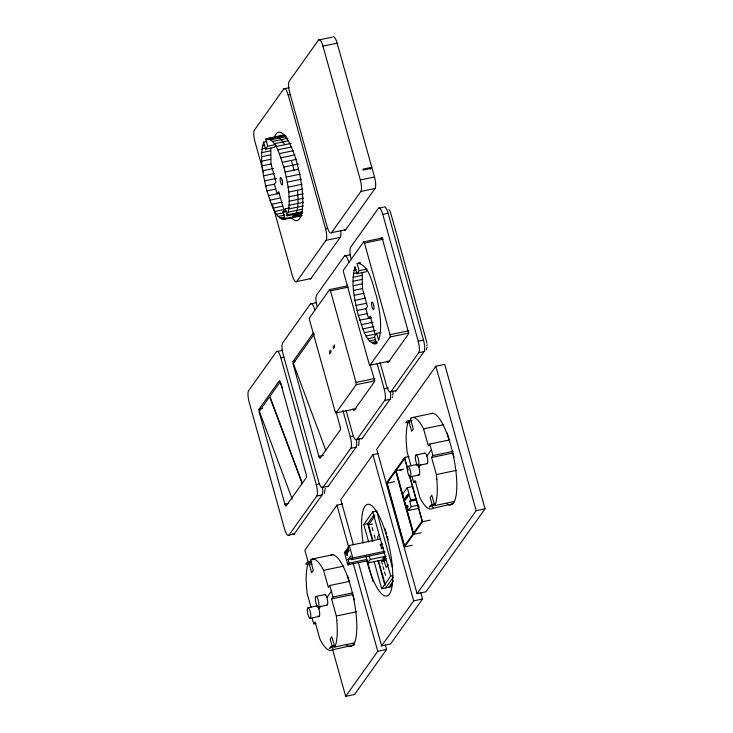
<?xml version="1.0" encoding="UTF-8"?>
<svg xmlns="http://www.w3.org/2000/svg" width="733" height="733" viewBox="0 0 733 733"><rect width="100%" height="100%" fill="white"/><g stroke="black" fill="none" stroke-linecap="round" stroke-linejoin="round"><path stroke-width="1.1" d="M301.648 215.355L285.027 218.828C273.895 220.404 270.23 198.478 266.885 190.919C263.156 175.16 259.024 158.081 263.614 142.12L266.94 141.423M265.593 185.962L274.463 184.111L276.011 181.931L271.018 164.018L270.77 148.075M302.665 212.597L287.153 215.841C291.752 199.88 287.611 182.792 283.882 167.042C280.537 159.482 276.872 137.547 265.74 139.133L267.71 146.179L265.575 149.166L263.614 142.12M329.676 350.704L329.621 353.883L330.84 352.179L330.867 350.31M333.359 345.903L333.313 348.706L334.523 346.993L334.56 344.876M381.05 332.425L376.625 333.35L374.49 336.337L376.46 343.383C365.327 344.959 361.662 323.033 358.318 315.465C354.589 299.715 350.447 282.636 355.047 266.675L357.008 273.711L365.877 271.861L366.94 270.367M357.026 310.517L365.886 308.666L367.444 306.486L362.441 288.573L362.203 272.63M427.128 347.14L426.249 350.035M359.106 443.41L358.3 445.637M392.796 396.58L392.247 397.781M296.022 213.99C298.798 206.431 298.019 198.121 297.479 190.241M324.298 493.391L325.232 488.444M392.576 395.096L392.732 394.803A5.635 1.512 78.2 0 0 392.861 391.01M354.653 642.868L334.706 647.037L335.1 646.304M454.652 501.418L434.706 505.587L435.109 504.854A47.049 12.617 78.2 0 0 436.795 479.19M289.242 87.713L283.79 88.849L254.424 130.089A9.401 2.52 78.2 0 0 254.947 141.606L263.532 172.319M331.655 37.282L318.562 40.013L289.196 81.253A9.401 2.52 78.2 0 0 289.727 92.77L327.092 226.607A9.401 2.52 78.2 0 0 331.49 232.7L345.664 229.741L375.03 188.5A9.401 2.52 78.2 0 0 374.508 176.983L372.043 168.178L363.183 170.029L362.936 169.149L371.805 167.298L337.134 43.146A9.401 2.52 78.2 0 0 332.745 37.053M276.039 145.07L274.444 147.315L265.575 149.166M285.027 218.828L283.066 211.782L285.192 208.795L289.617 207.87M370.513 169.103L371.805 167.298M272.713 205.231L292.32 275.443A9.401 2.52 78.2 0 0 296.709 281.536L326.075 240.296A9.401 2.52 78.2 0 0 325.553 228.778L288.179 94.942A9.401 2.52 78.2 0 0 283.79 88.849M331.49 232.7L360.856 191.46A9.401 2.52 78.2 0 0 360.324 179.942L322.96 46.106A9.401 2.52 78.2 0 0 318.562 40.013M309.967 278.943A9.401 2.52 78.2 0 0 310.893 278.577L340.259 237.336A9.401 2.52 78.2 0 0 340.698 230.583M316.354 302.372A9.401 2.52 78.2 0 0 315.767 302.775L310.453 303.893L282.636 342.952A9.401 2.52 78.2 0 0 283.158 354.479L318.562 481.269A9.401 2.52 78.2 0 0 322.951 487.363L328.274 486.254L356.091 447.185A9.401 2.52 78.2 0 0 356.357 439.241M350.64 254.553A9.401 2.52 78.2 0 0 349.714 254.919L344.4 256.037L316.583 295.097A9.401 2.52 78.2 0 0 317.105 306.614M382.653 207.393L378.402 208.282L350.585 247.351A9.401 2.52 78.2 0 0 351.107 258.868M347.305 285.925L329.584 289.627L309.491 317.838A1.878 0.504 78.2 0 0 309.592 320.147L335.164 411.717A1.878 0.504 78.2 0 0 336.044 412.936L355.981 408.776M382.415 237.941L363.586 241.881L343.493 270.092A1.878 0.504 78.2 0 0 343.603 272.392L369.166 363.971A1.878 0.504 78.2 0 0 370.046 365.19L389.983 361.021M259.134 409.051L279.227 380.839A2.822 0.76 78.2 0 1 280.537 382.663L306.11 474.242A2.822 0.76 78.2 0 1 306.266 477.696L286.172 505.907A2.822 0.76 78.2 0 1 284.862 504.084L259.29 412.514A2.822 0.76 78.2 0 1 259.134 409.051L262.46 408.363M335.851 411.231L340.112 426.487A2.822 0.76 78.2 0 1 340.268 429.95L320.174 458.162A2.822 0.76 78.2 0 1 318.864 456.338L293.292 364.759A2.822 0.76 78.2 0 1 293.136 361.305L313.229 333.094A2.822 0.76 78.2 0 1 313.403 332.965M357.008 273.711L359.133 270.734L366.894 269.112M336.044 412.936L356.137 384.724A1.878 0.504 78.2 0 0 356.027 382.415L330.464 290.845A1.878 0.504 78.2 0 0 329.584 289.627M370.046 365.19L390.139 336.969A1.878 0.504 78.2 0 0 390.029 334.669L364.466 243.099A1.878 0.504 78.2 0 0 363.586 241.881M346.04 410.26L352.509 433.414A9.401 2.52 78.2 0 0 356.898 439.507L384.715 400.438A9.401 2.52 78.2 0 0 384.193 388.921L377.11 363.559M380.042 362.514L386.511 385.668A9.401 2.52 78.2 0 0 390.9 391.752L418.717 352.692A9.401 2.52 78.2 0 0 418.195 341.166L382.791 214.375A9.401 2.52 78.2 0 0 378.402 208.282M288.949 535.108L316.766 496.049A9.401 2.52 78.2 0 0 316.244 484.522L280.84 357.731A9.401 2.52 78.2 0 0 276.451 351.638L248.634 390.707A9.401 2.52 78.2 0 0 249.156 402.225L284.56 529.015A9.401 2.52 78.2 0 0 288.949 535.108L294.263 534L322.089 494.931A9.401 2.52 78.2 0 0 322.355 486.987M322.951 487.363L350.768 448.294A9.401 2.52 78.2 0 0 350.246 436.776L342.861 410.315M361.287 438.765A9.401 2.52 78.2 0 0 362.212 438.398L390.038 399.329A9.401 2.52 78.2 0 0 390.478 392.576M395.289 391.01A9.401 2.52 78.2 0 0 396.223 390.643L424.041 351.574A9.401 2.52 78.2 0 0 423.509 340.057L388.114 213.266A9.401 2.52 78.2 0 0 383.716 207.173M342.476 503.992L336.942 505.147L304.873 550.181L308.245 562.275M378.411 453.525L372.877 454.68L340.799 499.723L353.388 544.784M435.86 366.243L376.735 449.256L417.059 593.666L425.919 591.815L485.035 508.794L444.72 364.383L435.86 366.243L476.175 510.644L417.059 593.666M408.941 456.549L404.579 457.456L386.648 482.635L404.598 546.919L412.23 545.315M387.088 483.249L395.664 471.2L413.119 533.716L404.543 545.764L387.088 483.249L394.721 481.654M409.225 475.066L422.089 521.126L413.504 533.175L396.049 470.659L404.634 458.611L407.997 470.678M368.635 541.898L363.77 524.471L372.776 511.826L376.093 511.13M380.326 539.03L349.302 545.508L348.303 546.919C348.532 553.287 350.2 551.143 347.534 548C347.763 554.377 349.421 552.224 346.764 549.09C346.984 555.458 348.651 553.314 345.985 550.171C348.798 561.835 346.562 551.848 345.6 550.712C346.938 554.844 346.48 555.486 345.408 550.987L344.4 552.398L347.882 564.868L367.829 560.699M374.096 514.621L367.673 523.655L372.538 541.082M373.088 541.146L368.543 524.874L374.875 515.986M449.851 439.855L429.703 444.061L428.356 445.966L423.582 428.887L421.97 425.882A47.049 12.617 78.2 0 0 410.856 418.213M347.882 564.868L349.1 563.155L348.074 559.499L350.548 556.026L351.574 559.682L384.807 552.746M349.852 581.306L329.703 585.511L328.347 587.408L323.583 570.338L321.97 567.333A47.049 12.617 78.2 0 0 310.856 559.664M351.574 559.682L352.784 557.978L384.917 551.271M418.8 467.397L420.76 464.649M426.863 456.073L431.398 449.705L429.703 444.061M318.8 608.848L320.761 606.099M326.863 597.523L331.398 591.155L329.703 585.511M402.6 494.198L407.236 487.683L412.835 486.52M436.831 479.125L436.337 474.563L431.572 457.484L432.919 455.587L453.076 451.372M336.832 620.576L336.337 616.013L331.573 598.934L332.919 597.029L353.068 592.823M379.034 534.788L377.715 536.648L377.816 538.957M408.281 506.054L406.045 506.521L407.007 505.165L408.483 510.452L411.195 506.65L409.72 501.372L410.682 500.016L416.28 498.843M382.351 543.831L380.07 544.766L381.966 544.372M385.787 556.265L370.284 559.508L367.81 562.981L383.313 559.737M383.432 547.698L381.16 548.641L383.047 548.247M418.076 508.445L419.157 506.924M385.769 556.823L384 557.199L382.452 559.361L382.947 561.13L386.483 560.388M382.947 561.13L384.486 558.958L386.264 558.583M388.307 564.676L386.318 567.47L383.918 560.791M404.598 546.919L422.529 521.74L430.161 520.146M374.114 561.505L381.719 588.746L390.716 576.101L392.934 575.643M385.613 587.93L393.328 577.091M388.802 587.261L393.309 580.948M392.503 584.183L390.579 586.895L381.719 588.746M332.791 650.189L345.683 696.35L377.752 651.316L386.612 649.465L385.384 645.067M358.29 562.367L381.618 645.883L413.687 600.849L422.547 598.998L420.705 592.401M386.612 649.465L354.543 694.499L345.683 696.35M422.547 598.998L390.478 644.032L381.618 645.883M412.083 476.835L413.751 482.424L415.125 480.573L419.89 497.652L421.512 500.648A47.049 12.617 78.2 0 0 432.58 508.381L452.985 503.754M312.075 618.285L313.751 623.875L315.126 622.024L319.89 639.103L321.503 642.099A47.049 12.617 78.2 0 0 332.58 649.832L354.094 644.976M410.892 418.14L410.425 418.616L413.311 428.952L411.653 431.288L409.06 421.988M309.051 563.439L311.653 572.739L313.312 570.402L310.425 560.067L310.893 559.591M298.258 213.193L295.995 214.998L293.292 215.914L292.165 217.481L294.877 216.565L297.891 214.164M274.6 137.282C279.282 134.89 282.672 141.496 284.761 144.703M293.896 216.977L291.908 217.655L290.415 217.261M359.133 270.734L357.173 263.688L360.004 262.781M435.127 504.606L429.327 507.053L430.601 505.266L434.577 504.029M335.128 646.057L329.328 648.503L330.601 646.717L334.578 645.48M322.96 46.106L337.134 43.146M288.179 94.942L290.36 94.484M266.354 138.693L284.34 134.982M265.74 139.133L283.46 135.431M269.222 138.849L285.833 135.376M270.807 139.875L286.319 136.64M272.465 141.524L287.977 138.29M262.469 145.83L264.686 145.363M274.179 143.76L288.582 140.754M267.71 146.179L275.461 144.557M261.983 149.01L265.3 148.313M275.901 146.554L291.148 143.375M261.699 152.666L270.559 150.815M277.624 149.862L291.652 146.93M261.635 156.743L270.495 154.892M279.31 153.618L293.328 150.696M261.782 161.159L270.651 159.308M280.931 157.787L294.95 154.855M262.148 165.869L271.018 164.018M282.462 162.286L296.645 159.318M262.726 170.78L273.519 168.526M283.882 167.042L298.285 164.036M263.504 175.819L274.289 173.565M285.174 171.989L298.285 169.25M264.466 180.904L276.332 178.431M286.31 177.056L300.328 174.124M287.272 182.141L301.29 179.209M266.885 190.919L275.745 189.059L277.175 193.824L278.723 191.643L283.726 209.556L274.866 211.406M288.042 187.181L302.069 184.249M268.305 195.674L279.3 193.384M288.619 192.092L302.793 189.132M360.324 179.942L374.508 176.983M269.845 200.173L280.629 197.919M288.985 196.792L303.389 193.787M271.467 204.333L282.251 202.079M289.132 201.218L303.535 198.212M273.143 208.099L282.856 206.074M289.068 205.286L303.471 202.281M360.856 191.46L375.03 188.5M288.793 208.951L303.187 205.936M283.066 211.782L286.383 211.086M276.588 214.192L284.349 212.579M288.298 212.13L302.702 209.125M278.302 216.437L284.945 215.044M287.602 214.796L302.005 211.782M279.96 218.077L284.395 217.151M293.255 215.3L302.115 213.45M281.554 219.112L287.089 217.958M294.849 216.336L301.492 214.943M283.048 219.506L302.143 215.566M382.791 214.375L388.114 213.266M325.553 228.778L327.733 228.32M326.075 240.296L340.259 237.336M364.466 243.099L383.295 239.16M357.173 263.688L360.489 262.991M296.709 281.536L310.893 278.577M353.902 270.376L356.119 269.918M353.407 273.565L357.841 272.639M353.132 277.221L361.992 275.37M353.068 281.298L361.928 279.447M353.214 285.714L362.075 283.863M330.464 290.845L348.184 287.144M353.581 290.424L362.441 288.573M354.158 295.326L363.87 293.301M354.928 300.374L365.721 298.12M355.89 305.459L366.683 303.205M358.318 315.465L367.178 313.614L368.598 318.379L370.156 316.189L375.159 334.101L366.298 335.952M359.738 320.229L371.796 317.71M361.268 324.728L373.143 322.245M362.89 328.888L373.683 326.634M364.576 332.654L375.369 330.4M277.514 351.419L281.765 350.53A9.401 2.52 78.2 0 1 282.691 350.163M368.021 338.747L374.673 337.363M390.029 334.669L408.867 330.739M280.84 357.731L284.028 357.063M369.734 340.982L375.269 339.828M390.139 336.969L408.968 333.039M371.393 342.632L376.936 341.477M372.978 343.667L377.413 342.742M374.471 344.061L376.689 343.594M293.136 361.305L295.353 360.838M418.195 341.166L423.509 340.057M418.717 352.692L424.041 351.574M356.027 382.415L374.865 378.485M356.137 384.724L374.966 380.784M384.193 388.921L388.444 388.032M390.9 391.752L396.223 390.643M384.715 400.438L390.038 399.329M412.45 417.517L432.388 413.357M408.767 420.953L412.093 420.256M350.246 436.776L353.434 436.108M356.898 439.507L362.212 438.398M423.582 428.887L443.731 424.673M350.768 448.294L356.091 447.185M318.864 456.338L323.29 455.413M416.06 454.991L424.929 453.141M431.572 457.484L452.838 453.04L454.029 457.31M316.244 484.522L319.432 483.862M407.997 466.316L416.857 464.465M418.213 465.556A5.397 1.448 78.2 0 0 417.847 457.465A5.397 1.448 78.2 0 0 415.354 457.786A5.397 1.448 78.2 0 0 418.213 465.556L427.073 463.696M396.049 470.659L403.691 469.065M400.026 470.293L402.215 469.835M316.766 496.049L322.089 494.931M410.141 476.881A5.397 1.448 78.2 0 0 409.784 468.79A5.397 1.448 78.2 0 0 407.282 469.111A5.397 1.448 78.2 0 0 410.141 476.881L419.001 475.021M284.862 504.084L288.179 503.388M436.337 474.563L456.485 470.357M413.751 482.424L415.996 481.957M409.72 501.372L416.436 499.97M411.195 506.65L418.589 505.11M408.483 510.452L418.002 508.464M363.77 524.471L368.204 523.545M368.543 524.874L372.52 524.04M476.175 510.644L485.035 508.794M421.2 532.735L413.559 534.33L395.609 470.045M312.441 558.967L333.497 554.569M310.425 560.067L313.751 559.371M308.767 562.403L310.984 561.936M348.074 559.499L351.4 558.803M349.1 563.155L366.821 559.453M323.583 570.338L343.731 566.123M316.06 596.442L324.93 594.591M331.573 598.934L352.839 594.49M307.997 607.767L316.858 605.916A5.415 1.448 78.2 0 0 316.289 606.732M318.214 607.006A5.397 1.448 78.2 0 0 317.847 598.907A5.397 1.448 78.2 0 0 315.355 599.237A5.397 1.448 78.2 0 0 318.214 607.006L327.065 605.137M310.141 618.331A5.397 1.448 78.2 0 0 309.775 610.241A5.397 1.448 78.2 0 0 307.283 610.562A5.397 1.448 78.2 0 0 310.141 618.331L319.002 616.471M336.337 616.013L356.485 611.798M313.751 623.875L315.996 623.407M357.786 263.248C370.238 265.264 372.84 286.704 376.606 296.544C379.483 310.783 382.892 326.13 378.585 340.396L376.625 333.35M411.259 420.495L407.062 420.962L405.789 422.749L409.985 422.281M311.259 561.945L307.063 562.413L305.789 564.199L312.24 564.08M271.476 137.786L273.4 137.621M325.873 450.474L293.96 365.19A1.878 0.541 73.1 0 1 293.704 362.927L313.797 334.706A1.878 0.541 73.1 0 1 314.081 334.669M282.425 387.904L280.821 383.643A1.878 0.541 73.1 0 0 279.795 382.461L270.23 395.893A1.878 0.541 73.1 0 0 270.486 398.156L302.399 483.441M302.207 483.707L270.294 398.422A1.878 0.541 73.1 0 0 269.268 397.249L259.702 410.672A1.878 0.541 73.1 0 0 259.958 412.945L292.265 499.292M291.322 160.435L294.034 170.138M447.24 432.983L449.027 439.388M434.706 505.587L431.829 495.251L430.161 497.579L433.047 507.923M411.011 465.849L407.136 451.977L406.641 447.414A47.049 12.617 78.2 0 1 408.373 421.695M404.579 457.456L407.924 469.441M409.747 475.983L422.529 521.74M407.236 487.683L410.682 500.016M407.942 494.051L408.437 495.82M407.502 494.674L407.988 496.433M407.062 495.297L407.548 497.056M370.101 364.466L374.059 378.631A2.822 0.76 78.2 0 1 374.215 382.085L354.121 410.306A2.822 0.76 78.2 0 1 352.912 408.812M406.613 495.911L407.108 497.68M406.174 496.534L406.668 498.293M405.734 497.157L406.229 498.916M405.294 497.771L405.78 499.54M404.854 498.394L405.34 500.153M372.877 454.68L413.687 600.849M385.036 528.869L386.557 534.311M387.161 536.492L388.078 539.763M376.67 511.011L392.485 567.663M293.053 213.954L293.612 215.969M372.776 511.826L390.716 576.101M380.464 544.225L381.545 548.101M384 557.199L384.486 558.958M285.192 208.795L287.153 215.841M372.08 527.348L372.987 530.61M374.206 534.971L375.122 538.242M381.508 561.121L382.415 564.383M383.029 566.563L383.936 569.834M384.55 572.015L385.457 575.277M378.54 560.672L385.21 584.54M378.008 560.699L385.008 585.749M369.295 555.981L370.284 559.508M365.804 555.797L372.987 581.397M349.302 545.508L352.784 557.978M336.942 505.147L348.596 546.91M353.205 563.393L377.752 651.316M347.534 575.497L349.32 581.901M353.132 595.553L354.332 599.823M334.706 647.037L331.82 636.702L330.162 639.029L333.048 649.365M311.012 607.3L307.136 593.428L306.641 588.856A47.049 12.617 78.2 0 1 308.373 563.146M365.886 308.666L367.178 313.614M274.463 184.111L275.745 189.059M431.398 449.705L432.919 455.587M331.398 591.155L332.919 597.029M345.664 229.741A9.401 2.52 78.2 0 1 344.373 229.915M366.656 560.397A46.83 12.553 78.2 0 0 389.04 594.555A46.83 12.553 78.2 0 0 386.841 536.813L386.758 536.519A46.83 12.553 78.2 0 0 367.389 504.386A46.83 12.553 78.2 0 0 363.128 543.006M274.463 137.309A45.107 12.095 78.2 0 1 299.705 174.289A45.107 12.095 78.2 0 1 290.974 217.252M345.701 644.298A46.83 12.553 78.2 0 0 356.54 633.431A46.83 12.553 78.2 0 0 350.905 587.27L350.823 586.977A46.83 12.553 78.2 0 0 330.381 555.348M324.591 594.83A5.415 1.448 78.2 0 1 326.707 597.056L327.11 598.302A5.406 1.448 78.2 0 1 326.661 605M318.14 615.848A5.406 1.448 78.2 0 0 319.652 615.253A5.406 1.448 78.2 0 0 319.038 609.636L318.644 608.381A5.415 1.448 78.2 0 0 317.27 606.054M336.795 620.64A47.049 12.617 78.2 0 1 335.063 646.35M446.983 503.919A46.83 12.553 78.2 0 0 450.538 505.083L453.452 503.122A46.83 12.553 78.2 0 0 450.905 445.829L450.822 445.527A46.83 12.553 78.2 0 0 431.939 413.311M424.59 453.379A5.415 1.448 78.2 0 1 426.707 455.605L427.11 456.851A5.406 1.448 78.2 0 1 426.661 463.549M418.14 474.398A5.406 1.448 78.2 0 0 419.652 473.802A5.406 1.448 78.2 0 0 419.047 468.185L418.644 466.93A5.415 1.448 78.2 0 0 416.289 465.281M294.263 534A9.401 2.52 78.2 0 1 292.586 533.835M310.453 303.893A9.401 2.52 78.2 0 1 314.842 309.977M328.274 486.254A9.401 2.52 78.2 0 1 326.973 486.428M358.913 438.865A5.635 1.512 78.2 0 1 358.785 442.659M313.733 333.139A2.822 0.76 78.2 0 1 314.1 333.707M344.4 256.037A9.401 2.52 78.2 0 1 348.789 262.121M347.176 285.229A2.822 0.76 78.2 0 1 347.799 285.43M388.802 209.739A5.635 1.512 78.2 0 1 389.26 210.059M389.498 210.353A5.635 1.512 78.2 0 1 390.68 212.936L426.469 341.111A5.635 1.512 78.2 0 1 426.863 343.264M426.982 344.611A5.635 1.512 78.2 0 1 426.982 345.784M381.178 237.483A2.822 0.76 78.2 0 1 382.498 239.306L408.061 330.885A2.822 0.76 78.2 0 1 408.217 334.34L388.124 362.56A2.822 0.76 78.2 0 1 386.914 361.067M354.451 644.014L353.709 643.501L354.451 644.014M373.61 304.891L373.491 304.442A3.757 1.008 78.2 0 0 371.796 302.225A3.757 1.008 78.2 0 0 371.943 306.614L372.071 307.054A3.757 1.008 78.2 0 0 373.766 309.271A3.757 1.008 78.2 0 0 373.61 304.891M282.178 180.336L282.058 179.897A3.757 1.008 78.2 0 0 280.363 177.679A3.757 1.008 78.2 0 0 280.519 182.059L280.638 182.499A3.757 1.008 78.2 0 0 282.333 184.716A3.757 1.008 78.2 0 0 282.178 180.336"/></g></svg>
